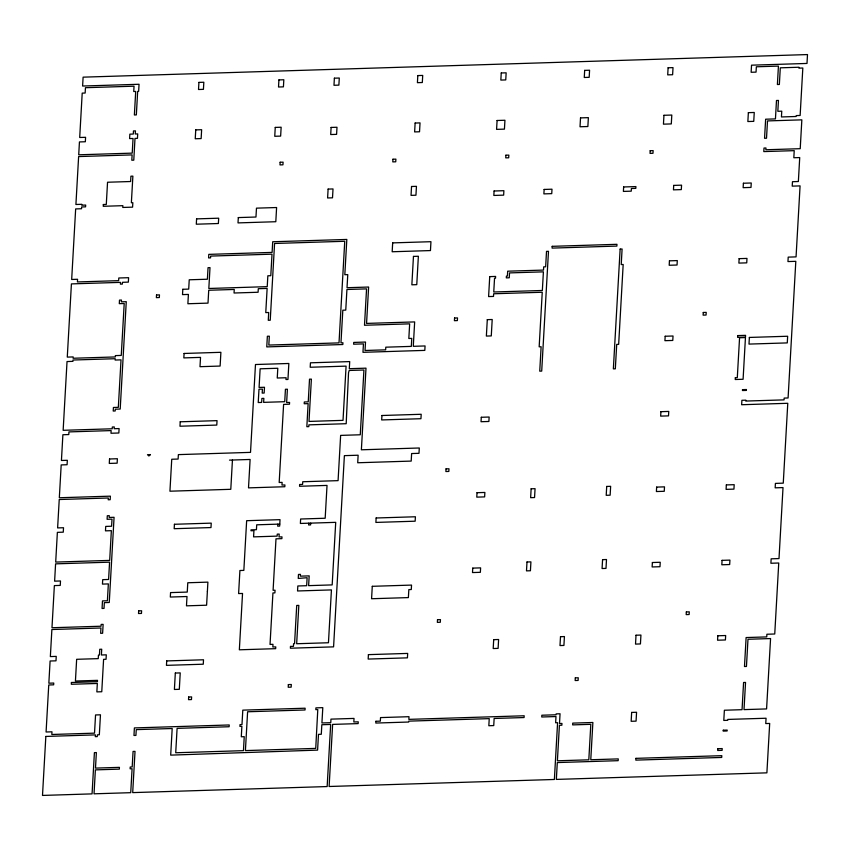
<?xml version="1.0" encoding="UTF-8"?>
<svg xmlns="http://www.w3.org/2000/svg" width="850" height="850" viewBox="0 0 850 850"><rect width="100%" height="100%" fill="white"/><g stroke="black" fill="none" stroke-linecap="round" stroke-linejoin="round"><path stroke-width="1.27" d="M229.5 460.116L250.113 459.467L248.508 487.868L284.824 486.731L284.92 484.957L281.977 485.053L282.126 482.386L279.183 482.481L283.603 404.398L289.489 404.207L289.584 402.433L286.641 402.528L287.396 389.215L285.43 389.279L284.729 401.699L263.627 402.358L263.851 398.363L261.896 398.427L261.662 402.422L258.23 402.528L258.984 389.215L262.416 389.109L262.193 393.104L264.159 393.04L264.477 387.271L259.08 387.441L260.132 368.804L277.801 368.263L277.249 378.016L286.089 377.74L285.983 379.514L287.948 379.461L288.851 363.481L255.478 364.522L250.516 452.37L178.373 454.623L178.117 459.053L171.742 459.255L169.936 491.204L230.786 489.303L232.443 460.084M277.812 524.153L277.695 526.15L279.661 526.086L280.022 519.658L246.649 520.699L243.844 570.382L239.913 570.509L238.606 593.576L242.537 593.459L239.349 649.804L275.666 648.667L275.772 646.893L272.829 646.988L272.978 644.321L270.034 644.417L272.935 592.949L274.901 592.886L275.049 590.229L273.094 590.293L275.995 538.826L281.892 538.645L281.987 536.871L279.044 536.956L279.204 534.076L277.249 534.14L277.132 536.127L253.576 536.871L253.927 530.655L250.984 530.751L251.026 529.858L256.434 529.688L256.711 524.811L279.767 524.089M308.731 523.186L308.624 524.96L310.59 524.907L310.696 523.133M207.379 591.451L206.603 605.211L186.479 605.838L187 596.519L170.319 597.04L170.563 592.599L187.255 592.078L187.786 582.76L207.899 582.133L207.379 591.451M45.836 736.44L42.5 795.43L92.066 793.879L94.403 752.643L96.369 752.579L95.487 768.102L119.425 767.359L119.329 769.133L95.381 769.877L94.031 793.815L130.73 792.678L132.09 768.74L130.124 768.804L130.22 767.029L132.186 766.966L133.067 751.432L135.023 751.379L132.696 792.614L327.154 786.558L330.661 724.455L321.831 724.731L321.289 734.273L318.484 734.357L317.592 750.114L170.691 755.129L172.189 728.514L136.255 729.629L135.926 735.399L133.971 735.463L134.396 727.919L229.224 724.965L229.117 726.739L177.097 728.365L175.716 752.76L243.451 750.656L244.237 736.674L241.294 736.769L241.878 726.346L239.923 726.399L240.019 724.625L241.984 724.572L242.803 710.143L305.129 708.209L305.022 709.984L247.605 711.769L245.406 750.593L315.733 748.393L317.783 709.58L315.828 709.644L315.924 707.869L322.798 707.657L321.927 722.957L330.767 722.681L330.969 719.132L354.025 718.42L353.834 721.969L358.243 721.831L358.147 723.605L332.626 724.402L329.12 786.494L554.381 779.471L557.589 722.702L555.634 722.766L555.985 716.55L541.747 716.996L541.843 715.222L556.081 714.776L556.134 713.894L560.054 713.766L559.502 723.531L561.956 723.446L561.861 725.22L559.406 725.305L557.398 760.793L588.806 759.815L590.814 724.327L572.656 724.891L572.751 723.116L592.875 722.489L590.771 759.751L618.258 758.901L618.152 760.676L557.303 762.567L556.346 779.407L766.891 772.841L769.686 723.446L765.754 723.562L766.062 718.239L727.781 719.429L727.727 720.311L723.796 720.439L724.381 710.239L742.05 709.686L743.58 682.486L745.546 682.433L744.005 709.622L766.583 708.921L770.567 638.562L747.989 639.264L746.449 666.453L744.483 666.517L746.119 637.553L766.742 636.905L766.891 634.249L774.743 633.994L778.749 563.008L770.897 563.253L771.152 558.822L779.004 558.577L783.02 487.592L775.168 487.836L775.412 483.395L783.264 483.151L787.78 403.293L741.646 404.728L741.901 400.297L745.832 400.169L745.779 401.062L784.061 399.872L784.157 398.087L788.088 397.97L795.812 261.322L787.961 261.566L788.205 257.125L796.057 256.881L800.073 185.895L792.221 186.139L792.476 181.709L798.362 181.518L799.722 157.569L793.826 157.749L794.229 150.652L763.799 151.597L764.001 148.049L765.967 147.985L765.861 149.759L800.222 148.686L801.847 119.85L767.497 120.923L766.519 138.231L764.554 138.284L765.638 119.213L775.444 118.904L776.486 100.491L778.451 100.427L777.835 111.297L781.766 111.18L781.437 116.949L796.163 116.493L796.216 115.6L800.137 115.473L802.825 68.011L798.894 68.127L798.947 67.246L780.3 67.819L779.354 84.458L777.389 84.522L778.43 66.098L756.351 66.789L756.043 72.123L751.134 72.271L751.538 65.174L807.001 63.442L807.5 54.57L83.109 77.159L82.609 86.031L139.049 84.267L138.646 91.364L137.668 91.396L136.34 114.909L134.374 114.973L135.702 91.46L133.737 91.524L134.045 86.19L85.457 87.709L85.149 93.032L82.206 93.128L79.698 137.488L85.584 137.307L85.34 141.748L79.443 141.929L78.721 154.796L132.218 153.127L133.046 138.486L129.604 138.593L129.859 134.162L133.291 134.045L133.471 130.942L135.437 130.879L135.256 133.992L137.711 133.907L137.456 138.348L135.001 138.423L133.779 160.161L131.814 160.225L132.111 154.902L78.625 156.57L75.916 204.489L81.802 204.298L81.749 205.19L85.68 205.062L85.574 206.837L81.653 206.964L81.547 208.739L75.661 208.919L71.676 279.469L77.562 279.278L77.414 281.945L118.639 280.659L118.787 277.993L128.605 277.695L128.35 282.126L122.464 282.306L122.358 284.081L120.402 284.144L120.498 282.37L71.421 283.9L67.278 357.106L73.174 356.926L73.1 358.254L115.302 356.936L115.377 355.608L121.263 355.428L124.206 303.514L119.297 303.663L119.499 300.114L121.454 300.061L121.359 301.835L126.267 301.676L120.201 409.041L115.292 409.201L115.186 410.975L113.22 411.039L113.422 407.479L118.331 407.331L121.019 359.858L115.132 360.039L115.207 358.711L72.994 360.028L72.919 361.356L67.033 361.547L63.144 430.312L112.221 428.783L112.317 427.008L114.282 426.944L114.187 428.719L119.096 428.57L118.841 433.001L110.989 433.245L111.137 430.589L68.935 431.906L68.786 434.562L62.889 434.743L61.434 460.477L67.331 460.296L67.076 464.737L61.189 464.918L59.33 497.749L110.373 496.156L110.171 499.704L108.205 499.768L108.311 497.994L59.234 499.524L57.619 527.914L63.516 527.733L63.261 532.174L57.375 532.355L55.696 562.084L109.682 560.394L111.361 530.666L105.474 530.857L105.719 526.416L111.605 526.235L112.009 519.138L107.1 519.286L107.302 515.737L109.267 515.674L109.172 517.448L114.07 517.299L109.257 602.48L104.348 602.639L104.029 608.398L102.064 608.462L102.489 600.918L107.397 600.769L108.354 583.907L102.457 584.099L102.712 579.657L108.598 579.477L109.576 562.169L55.59 563.858L54.612 581.156L60.499 580.975L60.254 585.406L54.368 585.597L51.977 627.736L101.054 626.216L101.161 624.431L103.126 624.378L102.616 633.25L100.661 633.314L100.959 627.991L51.882 629.521L50.352 656.582L56.238 656.391L55.994 660.832L50.097 661.013L48.843 683.198L53.752 683.049L53.656 684.824L48.748 684.972L46.081 731.999L51.977 731.818L51.829 734.485L94.52 733.146L95.551 714.956L100.459 714.808L99.333 734.772L97.368 734.836L97.261 736.61L95.306 736.663L95.402 734.889L45.836 736.44M71.421 682.497L71.326 684.271L97.336 683.464L96.858 691.889L101.766 691.741L103.594 659.345L106.048 659.271L106.303 654.84L101.394 654.989L101.713 649.219L99.758 649.283L99.429 655.053L98.451 655.084L98.249 658.633L76.649 659.303L75.427 681.041L97.506 680.351L97.431 681.689L71.421 682.497M103.349 204.521L103.243 206.295L122.878 205.679L122.772 207.453L132.589 207.145L132.844 202.714L131.368 202.757L132.876 176.141L130.911 176.194L130.613 181.518L107.546 182.24L106.293 204.425L103.349 204.521M109.533 458.979L109.278 463.42L117.141 463.176L117.385 458.734L109.533 458.979M138.667 610.863L138.518 613.519L141.461 613.434L141.61 610.768L138.667 610.863M156.528 294.982L156.379 297.638L159.322 297.543L159.471 294.886L156.528 294.982M182.814 289.287L182.516 294.61L188.403 294.429L187.882 303.748L208.006 303.121L208.728 290.254L234.249 289.457L234.048 293.006L258.092 292.251L258.294 288.703L267.134 288.426L265.763 312.609L268.706 312.513L268.271 320.28L270.236 320.216L274.571 243.472L344.749 241.283L339.012 342.879L268.823 345.068L269.333 336.196L267.368 336.249L266.762 346.906L342.837 344.526L342.933 342.752L340.967 342.816L342.816 310.207L345.759 310.112L346.928 289.489L366.562 288.873L364.501 325.252L409.658 323.85L408.829 338.491L411.772 338.396L411.315 346.386L385.794 347.183L385.645 349.839L365.033 350.487L365.511 342.051L353.728 342.422L353.632 344.197L363.449 343.889L362.971 352.314L424.809 350.391L425.064 345.95L413.281 346.322L414.662 321.916L366.562 323.414L368.624 287.034L347.023 287.714L347.767 274.624L344.824 274.709L346.821 239.445L272.712 241.751L272.106 252.397L208.792 254.373L208.601 257.922L210.556 257.858L210.662 256.084L272.011 254.171L270.789 275.697L267.846 275.783L267.229 286.652L208.824 288.479L210.003 267.623L208.048 267.686L207.389 279.225L189.231 279.788L188.711 289.106L182.814 289.287M195.744 129.891L195.245 138.762L201.131 138.582L201.641 129.71L195.744 129.891M198.921 82.397L198.518 89.505L203.426 89.346L203.83 82.248L198.921 82.397M166.706 660.928L166.451 665.359L203.267 664.211L203.511 659.781L166.706 660.928M174.431 524.28L174.176 528.711L210.991 527.563L211.236 523.133L174.431 524.28M180.221 421.791L179.977 426.222L216.782 425.074L217.037 420.644L180.221 421.791M184.089 353.462L183.834 357.903L200.526 357.382L199.994 366.69L220.118 366.053L220.894 352.314L184.089 353.462M196.594 218.886L196.297 224.209L218.376 223.518L218.684 218.195L196.594 218.886M175.323 673.051L174.399 689.467L179.308 689.318L180.232 672.903L175.323 673.051M188.668 697L188.519 699.656L191.462 699.571L191.611 696.904L188.668 697M238.308 217.579L238.011 222.902L275.804 221.722L276.601 207.528L256.477 208.154L255.967 217.026L238.308 217.579M275.251 127.415L274.752 136.287L280.638 136.096L281.148 127.224L275.251 127.415M278.917 79.911L278.524 87.008L283.422 86.849L283.826 79.751L278.917 79.911M280.139 162.244L279.99 164.911L282.933 164.815L283.092 162.159L280.139 162.244M290.487 646.436L290.392 648.21L333.582 646.861L344.388 455.642L358.137 455.217L357.712 462.761L411.198 461.093L411.623 453.549L418.986 453.316L419.294 447.993L361.377 449.799L365.999 368.167L349.308 368.688L349.711 361.59L310.452 362.812L310.197 367.253L346.088 366.127L343.017 420.357L308.996 421.419L311.387 379.121L309.517 379.174L308.242 401.859L304.311 401.976L304.215 403.75L308.136 403.633L306.839 426.7L308.794 426.636L308.901 424.862L346.194 423.704L348.532 372.693L349.212 370.462L363.928 370.005L360.272 434.775L340.638 435.391L338.077 480.643L302.738 481.748L302.589 484.404L299.646 484.5L299.551 486.274L327.027 485.414L325.178 518.245L300.634 519.01L300.379 523.451L335.718 522.346L332.18 584.906L308.624 585.639L309.177 575.875L300.348 576.151L300.443 574.377L298.478 574.441L298.254 578.436L307.116 577.713L306.659 585.703L297.829 585.979L297.543 590.973L331.436 589.911L328.451 642.749L296.661 643.737L298.828 605.391L296.724 605.455L294.567 643.652L293.59 643.684L293.441 646.34L290.487 646.436M288.362 684.59L288.214 687.257L291.157 687.161L291.306 684.494L288.362 684.59M331.107 127.436L330.703 134.544L336.589 134.353L336.993 127.256L331.107 127.436M328.111 189.093L327.601 197.965L332.509 197.816L333.019 188.944L328.111 189.093M334.379 78.179L333.976 85.276L338.884 85.127L339.288 78.03L334.379 78.179M392.944 159.226L392.796 161.883L395.739 161.798L395.888 159.131L392.944 159.226M368.411 654.638L368.167 659.069L407.426 657.847L407.681 653.416L368.411 654.638M372.279 586.309L371.578 598.74L408.382 597.593L408.839 589.602L411.294 589.528L411.538 585.087L372.279 586.309M376.136 517.99L375.891 522.421L415.151 521.199L415.406 516.768L376.136 517.99M381.937 415.501L381.682 419.942L420.941 418.71L421.196 414.279L381.937 415.501M392.679 242.887L392.169 251.759L430.451 250.569L430.95 241.697L392.679 242.887M375.913 721.278L375.817 723.053L408.701 722.032L408.744 721.14L489.239 718.633L488.835 725.73L493.744 725.581L494.137 718.473L524.078 717.549L524.184 715.774L408.85 719.366L408.999 716.699L380.534 717.591L380.332 721.14L375.913 721.278M411.538 186.49L411.039 195.373L415.947 195.213L416.447 186.341L411.538 186.49M415.129 123.048L414.63 131.92L419.528 131.771L420.038 122.899L415.129 123.048M417.807 75.576L417.414 82.673L422.312 82.524L422.716 75.427L417.807 75.576M413.461 256.413L411.857 284.803L416.766 284.654L418.37 256.254L413.461 256.413M437.506 619.714L437.357 622.37L440.3 622.274L440.449 619.618L437.506 619.714M446.038 468.86L445.889 471.527L448.832 471.431L448.981 468.775L446.038 468.86M454.569 318.017L454.41 320.684L457.364 320.588L457.513 317.921L454.569 318.017M497.091 120.498L496.581 129.37L504.433 129.126L504.942 120.254L497.091 120.498M472.759 568.119L472.504 572.56L480.356 572.316L480.611 567.874L472.759 568.119M477.02 492.703L476.776 497.133L484.627 496.889L484.872 492.458L477.02 492.703M481.291 417.276L481.036 421.717L488.888 421.473L489.143 417.031L481.291 417.276M494.084 191.006L493.829 195.447L503.646 195.139L503.891 190.697L494.084 191.006M487.294 319.653L486.37 336.069L491.279 335.92L492.203 319.504L487.294 319.653M489.728 276.622L488.601 296.586L493.51 296.427L493.659 293.771L542.247 292.251L539.166 346.821L541.121 346.768L539.739 371.163L541.705 371.099L548.484 251.313L546.518 251.377L545.647 266.794L543.681 266.858L543.501 270.077L507.673 271.192L507.397 276.069L506.419 276.101L506.313 277.876L509.256 277.78L509.533 272.903L543.405 271.851L542.342 290.477L493.754 291.996L494.541 278.237L495.518 278.216L495.614 276.431L489.728 276.622M501.245 72.973L500.841 80.081L505.75 79.921L506.154 72.824L501.245 72.973M505.899 155.21L505.75 157.866L508.693 157.781L508.842 155.114L505.899 155.21M493.701 639.657L493.202 648.529L498.111 648.38L498.61 639.508L493.701 639.657M544.138 189.444L543.883 193.885L551.746 193.641L551.99 189.199L544.138 189.444M527 561.999L526.49 570.871L530.421 570.754L530.921 561.882L527 561.999M531.133 488.803L530.634 497.675L534.554 497.547L535.064 488.676L531.133 488.803M552.192 246.33L552.096 248.104L616.877 246.086L616.972 244.311L552.192 246.33M580.518 117.895L580.019 126.767L587.871 126.522L588.37 117.651L580.518 117.895M584.673 70.38L584.269 77.478L589.178 77.318L589.581 70.221L584.673 70.38M560.501 636.692L559.991 645.564L563.922 645.437L564.421 636.565L560.501 636.692M575.312 677.864L575.163 680.531L578.106 680.436L578.255 677.779L575.312 677.864M602.576 559.651L602.076 568.523L605.997 568.395L606.496 559.523L602.576 559.651M606.709 486.444L606.209 495.316L610.141 495.189L610.64 486.317L606.709 486.444M620.139 249.082L613.36 368.868L615.326 368.815L616.707 344.409L618.662 344.346L623.178 264.488L621.222 264.552L622.094 249.018L620.139 249.082M623.645 186.968L623.39 191.409L631.242 191.165L631.401 188.498L635.811 188.36L635.917 186.586L623.645 186.968M650.186 150.716L650.037 153.372L652.981 153.276L653.14 150.62L650.186 150.716M663.956 115.292L663.446 124.164L671.298 123.919L671.808 115.047L663.956 115.292M631.656 712.417L631.157 721.289L636.066 721.14L636.565 712.268L631.656 712.417M636.023 635.226L635.524 644.098L640.433 643.939L640.932 635.067L636.023 635.226M668.111 67.777L667.707 74.874L672.616 74.726L673.019 67.628L668.111 67.777M635.928 758.349L635.821 760.123L721.714 757.446L721.809 755.671L635.928 758.349M652.386 562.519L652.131 566.961L659.982 566.716L660.237 562.275L652.386 562.519M656.646 487.103L656.402 491.534L664.254 491.289L664.498 486.859L656.646 487.103M660.907 411.676L660.662 416.118L668.514 415.873L668.769 411.432L660.907 411.676M665.178 336.249L664.923 340.691L672.775 340.446L673.03 336.005L665.178 336.249M669.439 260.833L669.194 265.264L677.046 265.019L677.291 260.589L669.439 260.833M673.71 185.406L673.455 189.847L681.307 189.603L681.562 185.162L673.71 185.406M686.332 611.947L686.184 614.603L689.127 614.518L689.276 611.851L686.332 611.947M703.269 312.481L703.109 315.138L706.063 315.053L706.212 312.386L703.269 312.481M717.814 635.779L717.559 640.209L725.411 639.965L725.666 635.524L717.814 635.779M722.075 560.352L721.82 564.782L729.672 564.538L729.927 560.107L722.075 560.352M726.336 484.925L726.091 489.366L733.943 489.122L734.188 484.681L726.336 484.925M739.128 258.655L738.884 263.096L746.736 262.852L746.98 258.411L739.128 258.655M743.399 183.239L743.144 187.669L750.996 187.425L751.251 182.994L743.399 183.239M748.361 112.668L747.862 121.539L753.748 121.348L754.258 112.476L748.361 112.668M735.335 377.74L735.239 379.514L743.091 379.27L745.45 337.556L739.564 337.748L737.301 377.676L735.335 377.74M737.726 335.591L737.619 337.365L745.471 337.121L745.577 335.346L737.726 335.591M717.793 748.712L717.697 750.486L722.107 750.348L722.213 748.574L717.793 748.712M723.254 730.203L723.201 731.096L727.122 730.968L727.175 730.076L723.254 730.203M742.507 389.651L742.454 390.533L746.374 390.416L746.428 389.523L742.507 389.651M749.371 337.439L748.999 344.091L787.281 342.901L787.653 336.249L749.371 337.439M150.439 454.601L148.899 455.983L147.496 454.697L150.439 454.601"/></g></svg>
